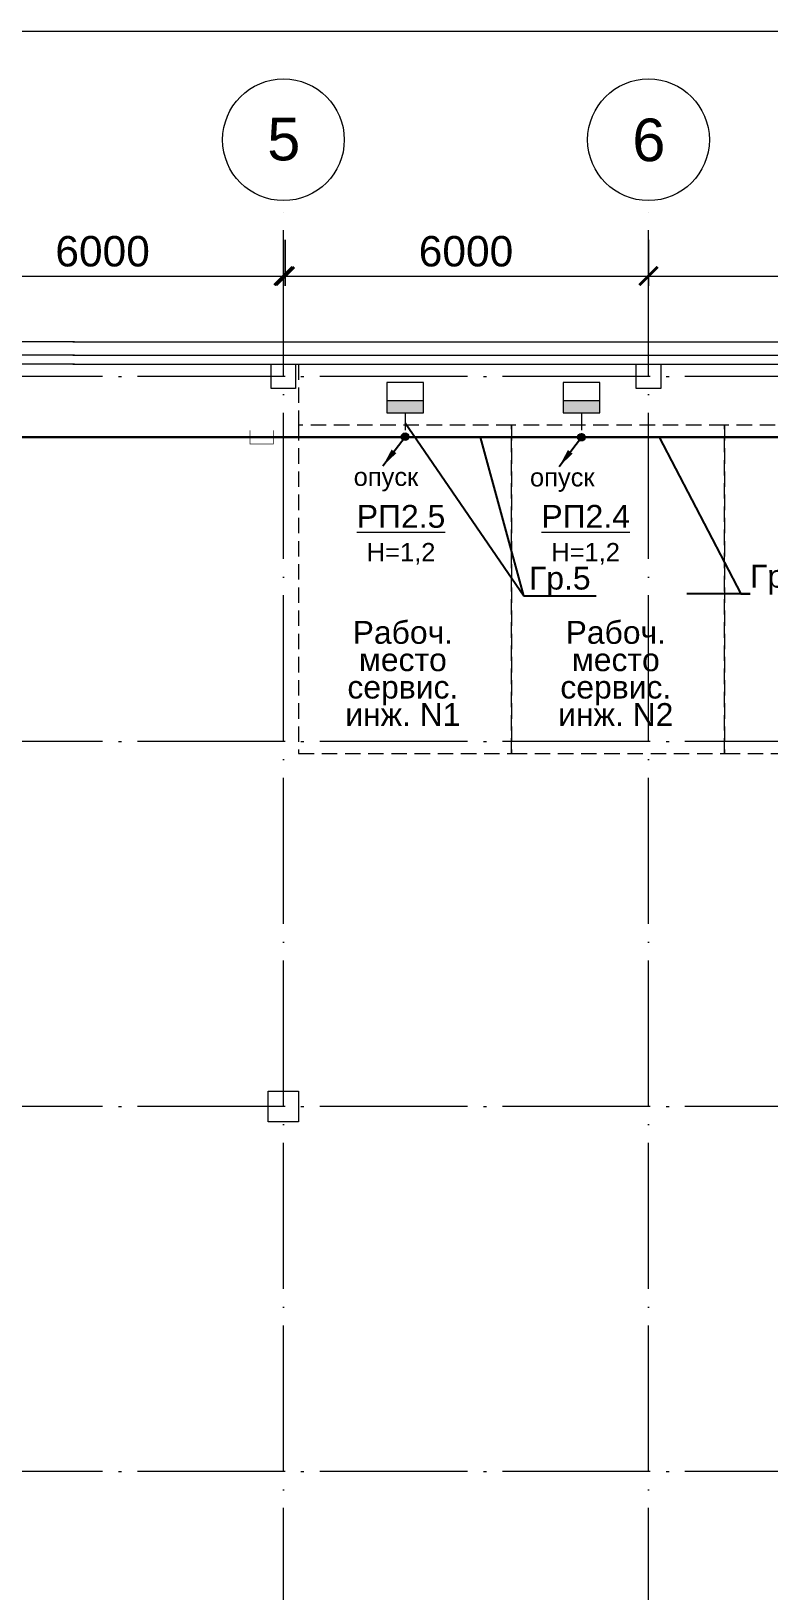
# Model space of a CAD drawing. Header units: millimetres. Extents: x -7047 to 653546, y -441812 to -147059.
# Drawn here: x 116692 to 128816, y -240686 to -215052 of the extents above; entities that cross this region are included whole.
import ezdxf
from ezdxf import colors
from ezdxf.entities.mleader import LeaderData, LeaderLine
from ezdxf.enums import TextEntityAlignment as Align
from ezdxf.math import Vec2, Vec3

# ---------------------------------------------------------------- set-up
doc = ezdxf.new("R2010")
doc.units = ezdxf.units.MM
doc.header["$PDMODE"] = 3
for name, pattern in [('ACAD_ISO04W100', [30, 24, -3, 0, -3]), ('DASHED', [19.05, 12.7, -6.35]), ('PHANTOM2', [31.75, 15.875, -3.175, 3.175, -3.175, 3.175, -3.175]), ('осевая2', [28.575, 19.05, -3.175, 3.175, -3.175])]:
    doc.linetypes.add(name, pattern=pattern)
for name, color, linetype, lineweight in [('$MEBEL', 214, 'Continuous', 15), ('$Osveshenie', 240, 'Continuous', 15), ('$Оbорудование', 173, 'Continuous', 20), ('1-Колонна', 244, 'Continuous', 60), ('1-Размеры', 251, 'Continuous', 15), ('1-Стена сэндвич-панель', 157, 'Continuous', 60), ('1-Цоколь', 249, 'Continuous', 15), ('1-Экспликация', 186, 'Continuous', 15), ('Ось', 251, 'ACAD_ISO04W100', 9), ('Ось кр', 160, 'Continuous', 9)]:
    doc.layers.add(name, color=color, linetype=linetype, lineweight=lineweight)
doc.layers.add('$TEXT', color=250, linetype='Continuous')
doc.styles.add('Arial Annotative', font='arial.ttf', dxfattribs={"height": 2.5})
doc.styles.add('Arial-0', font='arial.ttf')
doc.styles.add('Анно2.0', font='arial.ttf', dxfattribs={"height": 2})
doc.styles.add('Аннот2.5', font='arial.ttf', dxfattribs={"height": 2.5})
doc.styles.add('ГОСТ', font='isocpeur.ttf')
doc.dimstyles.new('100', dxfattribs={"dimscale": 100, "dimtxt": 2, "dimasz": 2, "dimexe": 1.25, "dimexo": 2, "dimtad": 1, "dimdec": 0, "dimtxsty": 'ГОСТ', "dimblk": 'ARCHTICK', "dimcen": 2.5, "dimadec": 0, "dimazin": 0, "dimtfac": 1, "dimtdec": 0, "dimtmove": 1, "dimatfit": 3, "dimfxl": 1, "dimtvp": 1, "dimtolj": 1, "dimtzin": 0, "dimarcsym": 0})
doc.dimstyles.new('АР-200', dxfattribs={"dimscale": 100, "dimtxt": 5, "dimasz": 3, "dimexe": 1.6, "dimexo": 1, "dimgap": 1.5, "dimtad": 1, "dimdec": 0, "dimdsep": 46, "dimtxsty": 'Arial-0', "dimblk": 'ARCHTICK', "dimcen": -4, "dimdle": 1.6, "dimclrd": 256, "dimclre": 256, "dimclrt": 256, "dimadec": 1, "dimazin": 0, "dimtfac": 1, "dimtdec": 0, "dimtmove": 1, "dimatfit": 3, "dimldrblk": 'ARCHTICK', "dimfxl": 1, "dimlwd": -1, "dimlwe": -1, "dimarcsym": 0})

# ---------------------------------------------------------------- blocks, each defined once
blk = doc.blocks.new('оси круж')
blk.add_circle((0, 0), 1000)
at = {"style": 'Arial-0'}
blk.add_attdef('00', text='', height=700, dxfattribs=at).set_placement((-6, -339), align=Align.CENTER)
blk = doc.blocks.new('_ArchTick')
at = {"color": 0, "linetype": 'ByBlock', "const_width": 0.15}
blk.add_lwpolyline([(-0.5, -0.5), (0.5, 0.5)], dxfattribs=at)
blk = doc.blocks.new('*D17')
at = {"layer": '1-Размеры', "transparency": 16777216}
for p, q in [((120839, -218481), (120839, -219237)), ((126839, -218481), (126839, -219237)), ((120679, -219077), (126999, -219077))]:
    blk.add_line(p, q, dxfattribs=at)
at = {"layer": 'Defpoints', "color": 0, "transparency": 16777216}
for p in [(120839, -218381), (126839, -218381), (126839, -219077)]:
    blk.add_point(p, dxfattribs=at)
at = {"layer": '1-Размеры', "transparency": 16777216, "xscale": 300, "yscale": 300, "zscale": 300, "rotation": 180}
blk.add_blockref('_ArchTick', (120839, -219077), dxfattribs=at)
at = {"layer": '1-Размеры', "transparency": 16777216, "xscale": 300, "yscale": 300, "zscale": 300}
blk.add_blockref('_ArchTick', (126839, -219077), dxfattribs=at)
at = {"layer": '1-Размеры', "lineweight": 0, "transparency": 16777216, "insert": (123839, -218672), "char_height": 500, "attachment_point": 5, "style": 'Arial-0'}
blk.add_mtext('6000', dxfattribs=at)
blk = doc.blocks.new('*D18')
at = {"layer": '1-Размеры', "transparency": 16777216}
for p, q in [((126839, -218481), (126839, -219237)), ((132839, -218481), (132839, -219237)), ((126679, -219077), (132999, -219077))]:
    blk.add_line(p, q, dxfattribs=at)
at = {"layer": 'Defpoints', "color": 0, "transparency": 16777216}
for p in [(126839, -218381), (132839, -218381), (132839, -219077)]:
    blk.add_point(p, dxfattribs=at)
at = {"layer": '1-Размеры', "transparency": 16777216, "xscale": 300, "yscale": 300, "zscale": 300, "rotation": 180}
blk.add_blockref('_ArchTick', (126839, -219077), dxfattribs=at)
at = {"layer": '1-Размеры', "transparency": 16777216, "xscale": 300, "yscale": 300, "zscale": 300}
blk.add_blockref('_ArchTick', (132839, -219077), dxfattribs=at)
at = {"layer": '1-Размеры', "lineweight": 0, "transparency": 16777216, "insert": (129839, -218672), "char_height": 500, "attachment_point": 5, "style": 'Arial-0'}
blk.add_mtext('6000', dxfattribs=at)
blk = doc.blocks.new('234234234')
at = {"layer": '$Оbорудование'}
h = blk.add_hatch(color=256, dxfattribs=at)
h.dxf.hatch_style = 1
h.paths.add_polyline_path([(150, 125), (30, 25), (150, 25)], flags=17)
h.paths.add_polyline_path([(150, 125), (-150, 125), (-30, 25), (30, 25)])
h.paths.add_polyline_path([(-150, 125), (-150, 25), (-30, 25)])
blk.add_lwpolyline([(-150, -125), (150, -125), (150, 125), (-150, 125)], close=True, dxfattribs=at)
blk.add_lwpolyline([(-150, 125), (-150, 25), (150, 25)], dxfattribs=at)
blk = doc.blocks.new('_None')
blk = doc.blocks.new('*D126')
at = {"layer": '1-Размеры', "transparency": 16777216}
for p, q in [((114866, -218481), (114866, -219237)), ((120866, -218481), (120866, -219237)), ((114706, -219077), (121026, -219077))]:
    blk.add_line(p, q, dxfattribs=at)
at = {"layer": 'Defpoints', "color": 0, "transparency": 16777216}
for p in [(114866, -218381), (120866, -218381), (120866, -219077)]:
    blk.add_point(p, dxfattribs=at)
at = {"layer": '1-Размеры', "transparency": 16777216, "xscale": 300, "yscale": 300, "zscale": 300, "rotation": 180}
blk.add_blockref('_ArchTick', (114866, -219077), dxfattribs=at)
at = {"layer": '1-Размеры', "transparency": 16777216, "xscale": 300, "yscale": 300, "zscale": 300}
blk.add_blockref('_ArchTick', (120866, -219077), dxfattribs=at)
at = {"layer": '1-Размеры', "lineweight": 0, "transparency": 16777216, "insert": (117866, -218672), "char_height": 500, "attachment_point": 5, "style": 'Arial-0'}
blk.add_mtext('6000', dxfattribs=at)

msp = doc.modelspace()

# ---------------------------------------------------------------- hatches: boundary and pattern name
at = {"layer": '$Osveshenie'}
h = msp.add_hatch(color=7, dxfattribs=at)
h.dxf.hatch_style = 1
h.paths.add_polyline_path([(122900.8, -221717.1, 1), (122776.2, -221717.1, 1)])
h = msp.add_hatch(color=7, dxfattribs=at)
h.dxf.hatch_style = 1
h.paths.add_polyline_path([(125799, -221725.3, 1), (125674.5, -221725.3, 1)])

# ---------------------------------------------------------------- linework, layer by layer
at = {"layer": '$MEBEL', "color": 7, "linetype": 'DASHED', "ltscale": 20}
msp.add_lwpolyline([(121088.5, -220526.5), (121088.5, -221526.5)], dxfattribs=at)
for points in [[(124588.5, -221526.5), (121088.5, -221526.5), (121088.5, -226926.5), (124588.5, -226926.5)], [(128088.5, -221526.5), (124588.5, -221526.5), (124588.5, -226926.5), (128088.5, -226926.5)], [(131588.5, -221526.5), (128088.5, -221526.5), (128088.5, -226926.5), (131588.5, -226926.5)]]:
    msp.add_lwpolyline(points, close=True, dxfattribs=at)
at = {"layer": '$Osveshenie', "color": 7, "linetype": 'осевая2', "ltscale": 15}
for points in [[(122838.5, -221326.5), (122838.5, -221717.1)], [(125736.8, -221326.5), (125736.8, -221725.3)]]:
    msp.add_lwpolyline(points, dxfattribs=at)
at = {"layer": '$Osveshenie', "color": 7, "linetype": 'PHANTOM2', "ltscale": 30, "const_width": 40}
for points in [[(117401.9, -221725.6), (97688.9, -221725.3), (97586.7, -282800.8), (107288.2, -282800.8), (117401.9, -282800.8)], [(117401.9, -221725.6), (144127.6, -221725.6), (144127.6, -282800.8), (127515.6, -282800.8), (127515.6, -285107.6)], [(118312.8, -221725.3), (144100.5, -221725.3), (144100.5, -282800.4), (127488.5, -282800.4), (127488.5, -285107.3)]]:
    msp.add_lwpolyline(points, dxfattribs=at)
at = {"layer": '$Osveshenie', "color": 7, "const_width": 10}
msp.add_lwpolyline([(120289.5, -221612.2), (120289.5, -221838.4), (120672, -221838.4), (120672, -221612.2)], dxfattribs=at)
at = {"layer": '$Osveshenie', "color": 7}
for centre in [(122838.5, -221717.1), (125736.8, -221725.3)]:
    msp.add_circle(centre, 62.3, dxfattribs=at)
at = {"layer": '$Оbорудование', "color": 0, "linetype": 'ByBlock'}
msp.add_line((94766, -215052.2), (153002.1, -215052.2), dxfattribs=at)
at = {"color": 7}
msp.add_lwpolyline([(124787.1, -224333.7), (124076, -221725.3)], dxfattribs=at)
at = {"layer": '1-Колонна', "color": 7, "lineweight": 0}
for points in [[(120638.5, -220526.5), (121038.5, -220526.5), (121038.5, -220926.5), (120638.5, -220926.5)], [(126638.5, -220526.5), (127038.5, -220526.5), (127038.5, -220926.5), (126638.5, -220926.5)], [(120588.5, -232476.5), (121088.5, -232476.5), (121088.5, -232976.5), (120588.5, -232976.5)]]:
    msp.add_lwpolyline(points, close=True, dxfattribs=at)
at = {"layer": '1-Стена сэндвич-панель', "color": 7, "lineweight": 0}
for points in [[(117401.9, -220376.8), (96515.6, -220376.8), (96515.6, -233726.8)], [(117374.8, -220376.5), (145188.5, -220376.5), (145188.5, -290076.5), (144088.5, -290076.5)], [(117401.9, -220376.8), (145215.6, -220376.8), (145215.6, -290076.8), (144115.6, -290076.8)], [(117401.9, -220526.8), (96665.6, -220526.8), (96665.6, -233726.8)], [(117374.8, -220526.5), (145038.5, -220526.5), (145038.5, -289926.5), (144088.5, -289926.5)], [(117401.9, -220526.8), (145065.6, -220526.8), (145065.6, -289926.8), (144115.6, -289926.8)]]:
    msp.add_lwpolyline(points, dxfattribs=at)
at = {"layer": '1-Цоколь', "color": 7, "lineweight": 0}
for points in [[(117401.9, -220156.8), (96295.6, -220156.8), (96295.6, -233726.8)], [(117374.8, -220156.5), (145408.5, -220156.5), (145408.5, -290296.5), (141088.5, -290296.5)], [(117401.9, -220156.8), (145435.6, -220156.8), (145435.6, -290296.8), (141115.6, -290296.8)]]:
    msp.add_lwpolyline(points, dxfattribs=at)
at = {"layer": 'Ось', "color": 7, "lineweight": 0, "ltscale": 100}
for p, q in [((120838.5, -289726.5), (120838.5, -217836.8)), ((126838.5, -289726.5), (126838.5, -217836.8)), ((150865.6, -220726.8), (96665.6, -220726.8)), ((150838.5, -220726.5), (117374.8, -220726.5)), ((150865.6, -226726.8), (96665.6, -226726.8)), ((150838.5, -226726.5), (117374.8, -226726.5)), ((150865.6, -232726.8), (96665.6, -232726.8)), ((150838.5, -232726.5), (117374.8, -232726.5)), ((150865.6, -238726.8), (96665.6, -238726.8)), ((150838.5, -238726.5), (117374.8, -238726.5))]:
    msp.add_line(p, q, dxfattribs=at)

# ---------------------------------------------------------------- block references
at = {"layer": '$Оbорудование', "color": 7, "lineweight": 0, "xscale": 2, "yscale": 2, "zscale": 2, "rotation": 180}
for p in [(122838.5, -221076.5), (125736.8, -221076.5)]:
    msp.add_blockref('234234234', p, dxfattribs=at)
at = {"layer": 'Ось кр', "color": 7, "lineweight": 0}
ref = msp.add_blockref('оси круж', (120838.5, -216836.8), dxfattribs=dict(at, rotation=180))
ref.add_attrib('00', '5', dxfattribs={"layer": '0', "height": 700, "style": 'Arial-0'}).set_placement((120844.6, -217176), align=Align.CENTER)
ref = msp.add_blockref('оси круж', (126838.5, -216836.8), dxfattribs=dict(at, rotation=180))
ref.add_attrib('00', '6', dxfattribs={"layer": '0', "height": 700, "style": 'Arial-0'}).set_placement((126844.6, -217188.4), align=Align.CENTER)

# ---------------------------------------------------------------- texts
at = {"layer": '$Osveshenie', "color": 7, "char_height": 300, "width": 1563.282, "attachment_point": 5, "style": 'Анно2.0'}
for insert in [(122523.1, -222421.1), (125421.4, -222429.2)]:
    msp.add_mtext('опуск', dxfattribs=dict(at, insert=insert))
at = {"layer": '$Оbорудование', "color": 7, "char_height": 300, "attachment_point": 2, "style": 'Анно2.0'}
for s, insert, width in [('{\\H1.25x;\\LРП2.5\\H0.8x;\\P}H=1,2', (122771.6, -222838.8), 1587.938), ('{\\H1.25x;\\LРП2.4\\H0.8x;\\P}H=1,2', (125805, -222838.8), 1586.904)]:
    msp.add_mtext(s, dxfattribs=dict(at, insert=insert, width=width))
at = {"layer": '1-Экспликация', "color": 7, "char_height": 375, "width": 3500, "attachment_point": 2, "line_spacing_factor": 0.72, "style": 'Аннот2.5'}
for s, insert in [('Рабоч.\\Pместо\\Pсервис.\\Pинж. N1', (122801.3, -224745.7)), ('Рабоч.\\Pместо\\Pсервис.\\Pинж. N2', (126301.3, -224745.7))]:
    msp.add_mtext(s, dxfattribs=dict(at, insert=insert))

# ---------------------------------------------------------------- dimensions: what is measured, and where the dimension line sits
at = {"layer": '1-Размеры', "color": 7, "lineweight": 0}
for base, p1, p2, picture, middle in [((120865.6, -219077.3), (114865.6, -218381.1), (120865.6, -218381.1), '*D126', (117865.6, -218672)), ((126838.5, -219076.9), (120838.5, -218380.7), (126838.5, -218380.7), '*D17', (123838.5, -218671.6)), ((132838.5, -219076.9), (126838.5, -218380.7), (132838.5, -218380.7), '*D18', (129838.5, -218671.6))]:
    dim = msp.add_linear_dim(base=base, p1=p1, p2=p2, dimstyle='АР-200', dxfattribs=at)
    dim.commit()
    dim.dimension.update_dxf_attribs({"geometry": picture, "text_midpoint": middle})

# ---------------------------------------------------------------- leaders
at = {"layer": '$Osveshenie', "color": 7}
for points in [[(122473, -222196.7), (122838.5, -221717.1)], [(125371.2, -222204.8), (125736.8, -221725.3)]]:
    msp.add_leader(points, dimstyle='100', override={"dimasz": 3, "dimgap": 0.625, "dimtad": 0, "dimfxl": 1.25}, dxfattribs=at)
at = {"layer": '$TEXT', "color": 7}
ml = msp.add_multileader_mtext('Standard', dxfattribs=at)
ml.set_content('Гр.5', color=7, style='Arial Annotative')
ml.set_leader_properties(color=256)
ml.set_arrow_properties(name='NONE')
ml.build(insert=Vec2(0, 0))
ml.multileader.update_dxf_attribs({"text_left_attachment_type": 6, "text_right_attachment_type": 6, "dogleg_length": 1, "arrow_head_size": 450, "scale": 150})
ctx = ml.context
ctx.base_point, ctx.scale, ctx.char_height, ctx.arrow_head_size, ctx.landing_gap_size, ctx.plane_origin = Vec3(124937.1, -224333.7), 150, 375, 450, 0, Vec3(122838.5, -221430.6)
ctx.left_attachment, ctx.right_attachment, ctx.text_align_type = 6, 6, 2
notes = []
notes.append((ctx, [(0, (1, 1, 0), (124787.1, -224333.7), (1, 0), 150, [(0, [(122838.5, -221489.3), (124787.1, -224333.7)], 0, [])])]))
ctx.mtext.insert, ctx.mtext.alignment, ctx.mtext.flow_direction = Vec3(125886.9, -223854.6), 3, 5
ml = msp.add_multileader_mtext('Standard', dxfattribs=at)
ml.set_content('Гр.4', color=7, style='Arial Annotative')
ml.set_leader_properties(color=256)
ml.set_arrow_properties(name='NONE')
ml.build(insert=Vec2(0, 0))
ml.multileader.update_dxf_attribs({"text_left_attachment_type": 6, "text_right_attachment_type": 6, "dogleg_length": 1, "arrow_head_size": 450, "scale": 150})
ctx = ml.context
ctx.base_point, ctx.scale, ctx.char_height, ctx.arrow_head_size, ctx.landing_gap_size, ctx.plane_origin = Vec3(128508.5, -224302.1), 150, 375, 450, 0, Vec3(126520.6, -223078)
ctx.left_attachment, ctx.right_attachment = 6, 6
notes.append((ctx, [(0, (1, 1, 0), (128358.5, -224302.1), (1, 0), 150, [(0, [(127014.6, -221725.3), (128358.5, -224302.1)], 0, [])])]))
ctx.mtext.insert, ctx.mtext.flow_direction = Vec3(128508.5, -223822.9), 5
for ctx, leaders in notes:
    for number, flags, end, landing, length, lines in leaders:
        leader = LeaderData()
        leader.index, (leader.has_last_leader_line, leader.has_dogleg_vector, leader.attachment_direction) = number, flags
        leader.last_leader_point, leader.dogleg_vector, leader.dogleg_length = Vec3(end), Vec3(landing), length
        for number, points, colour, breaks in lines:
            line = LeaderLine()
            line.index, line.vertices, line.color, line.breaks = number, Vec3.list(points), colors.encode_raw_color(colour), breaks
            leader.lines.append(line)
        ctx.leaders.append(leader)

doc.saveas('drawing.dxf')
